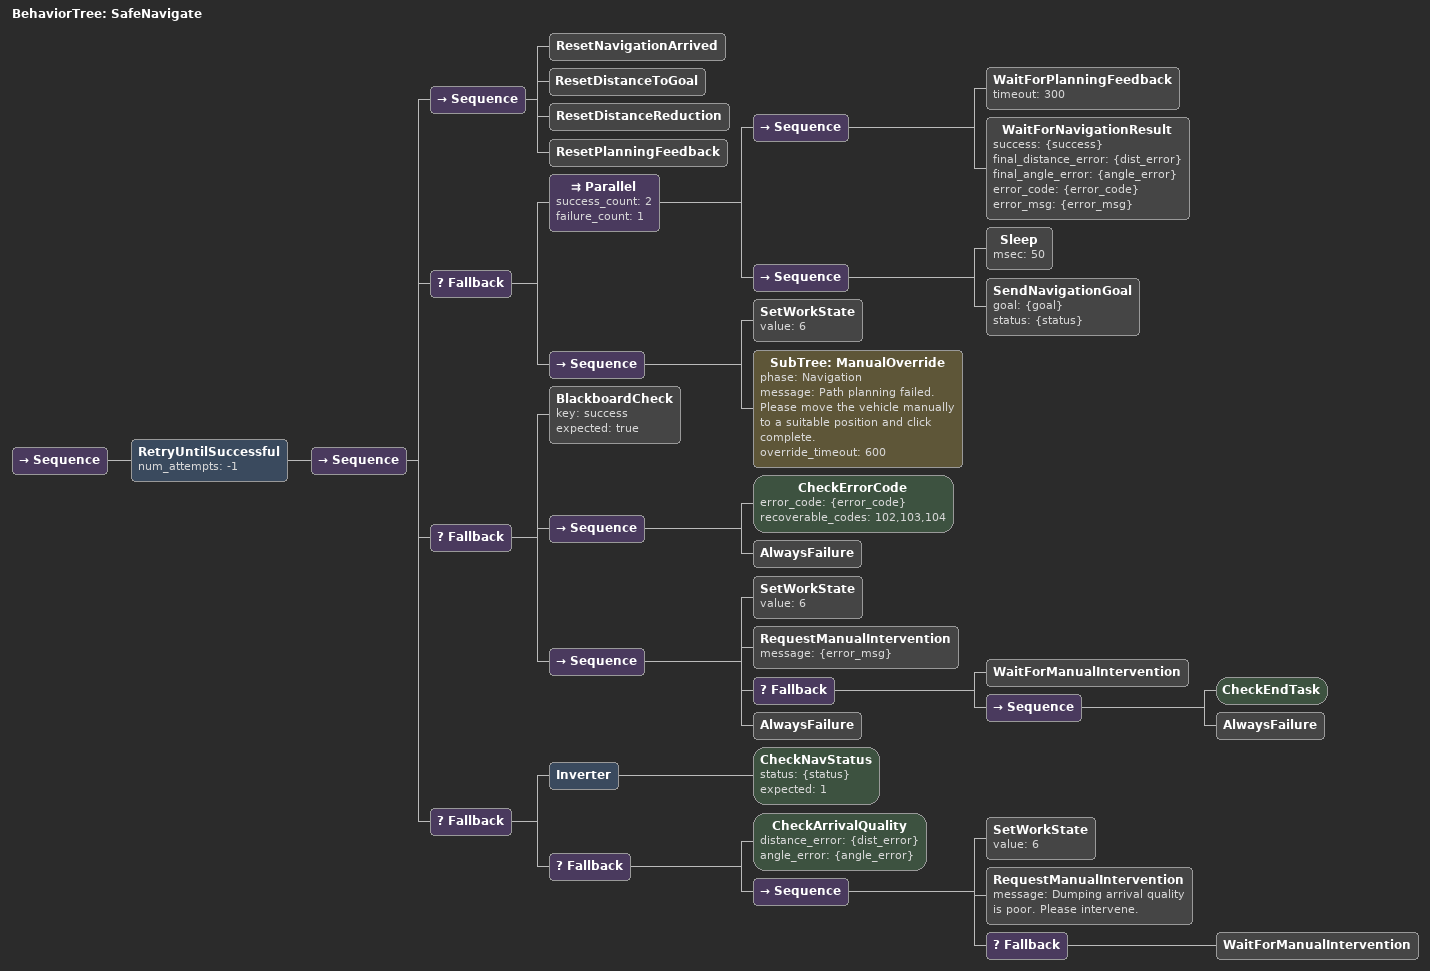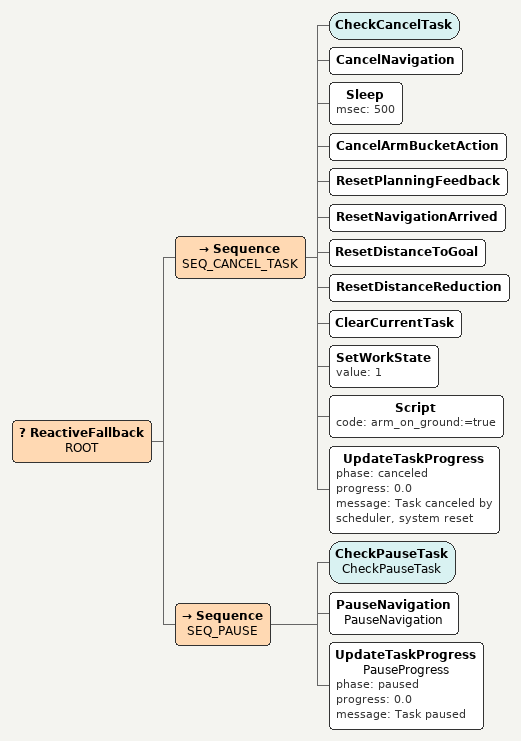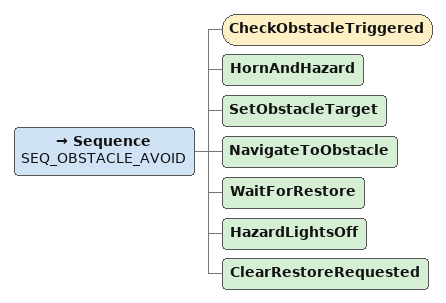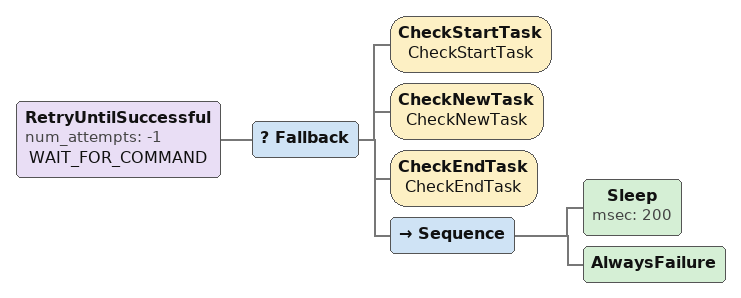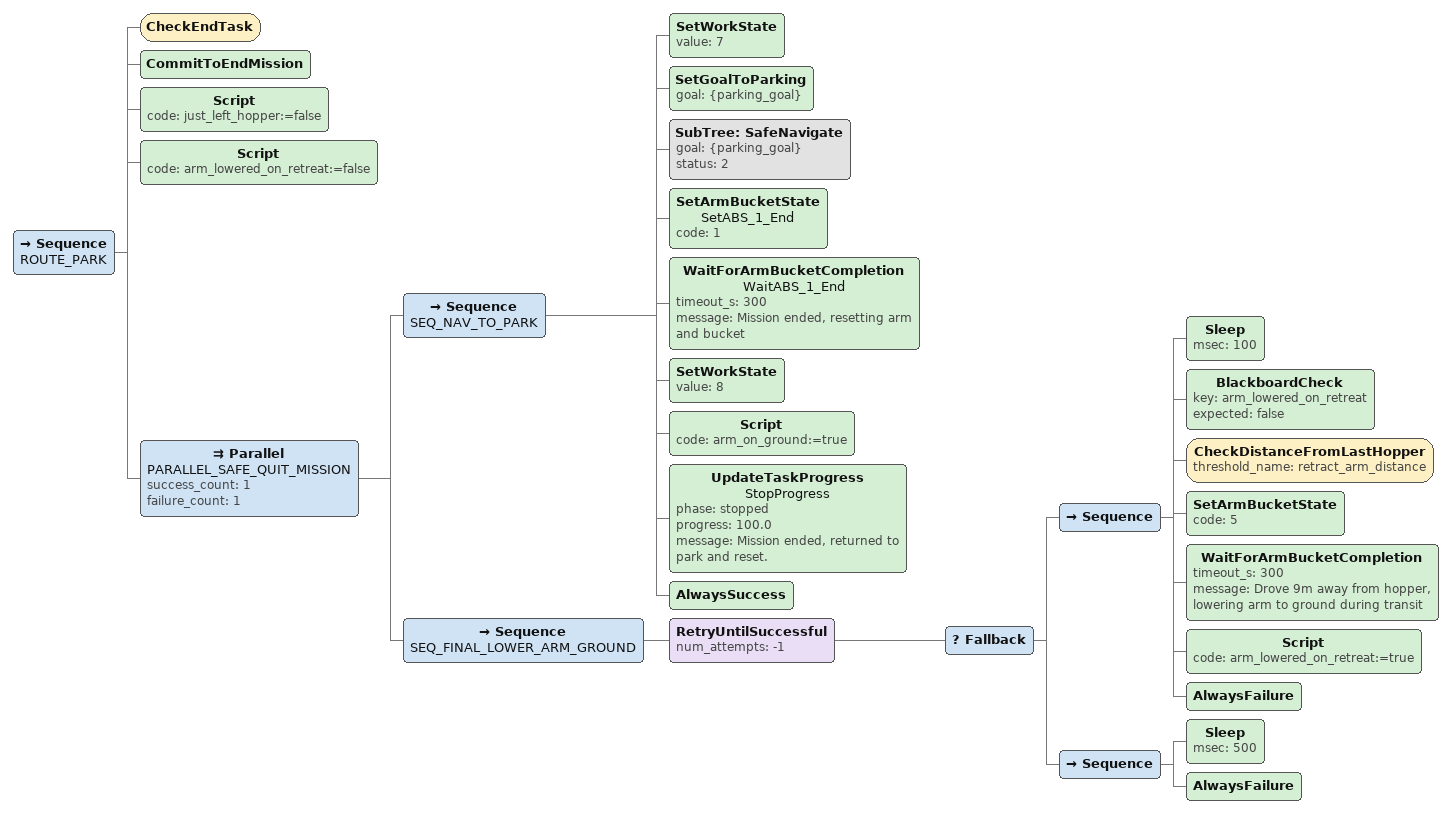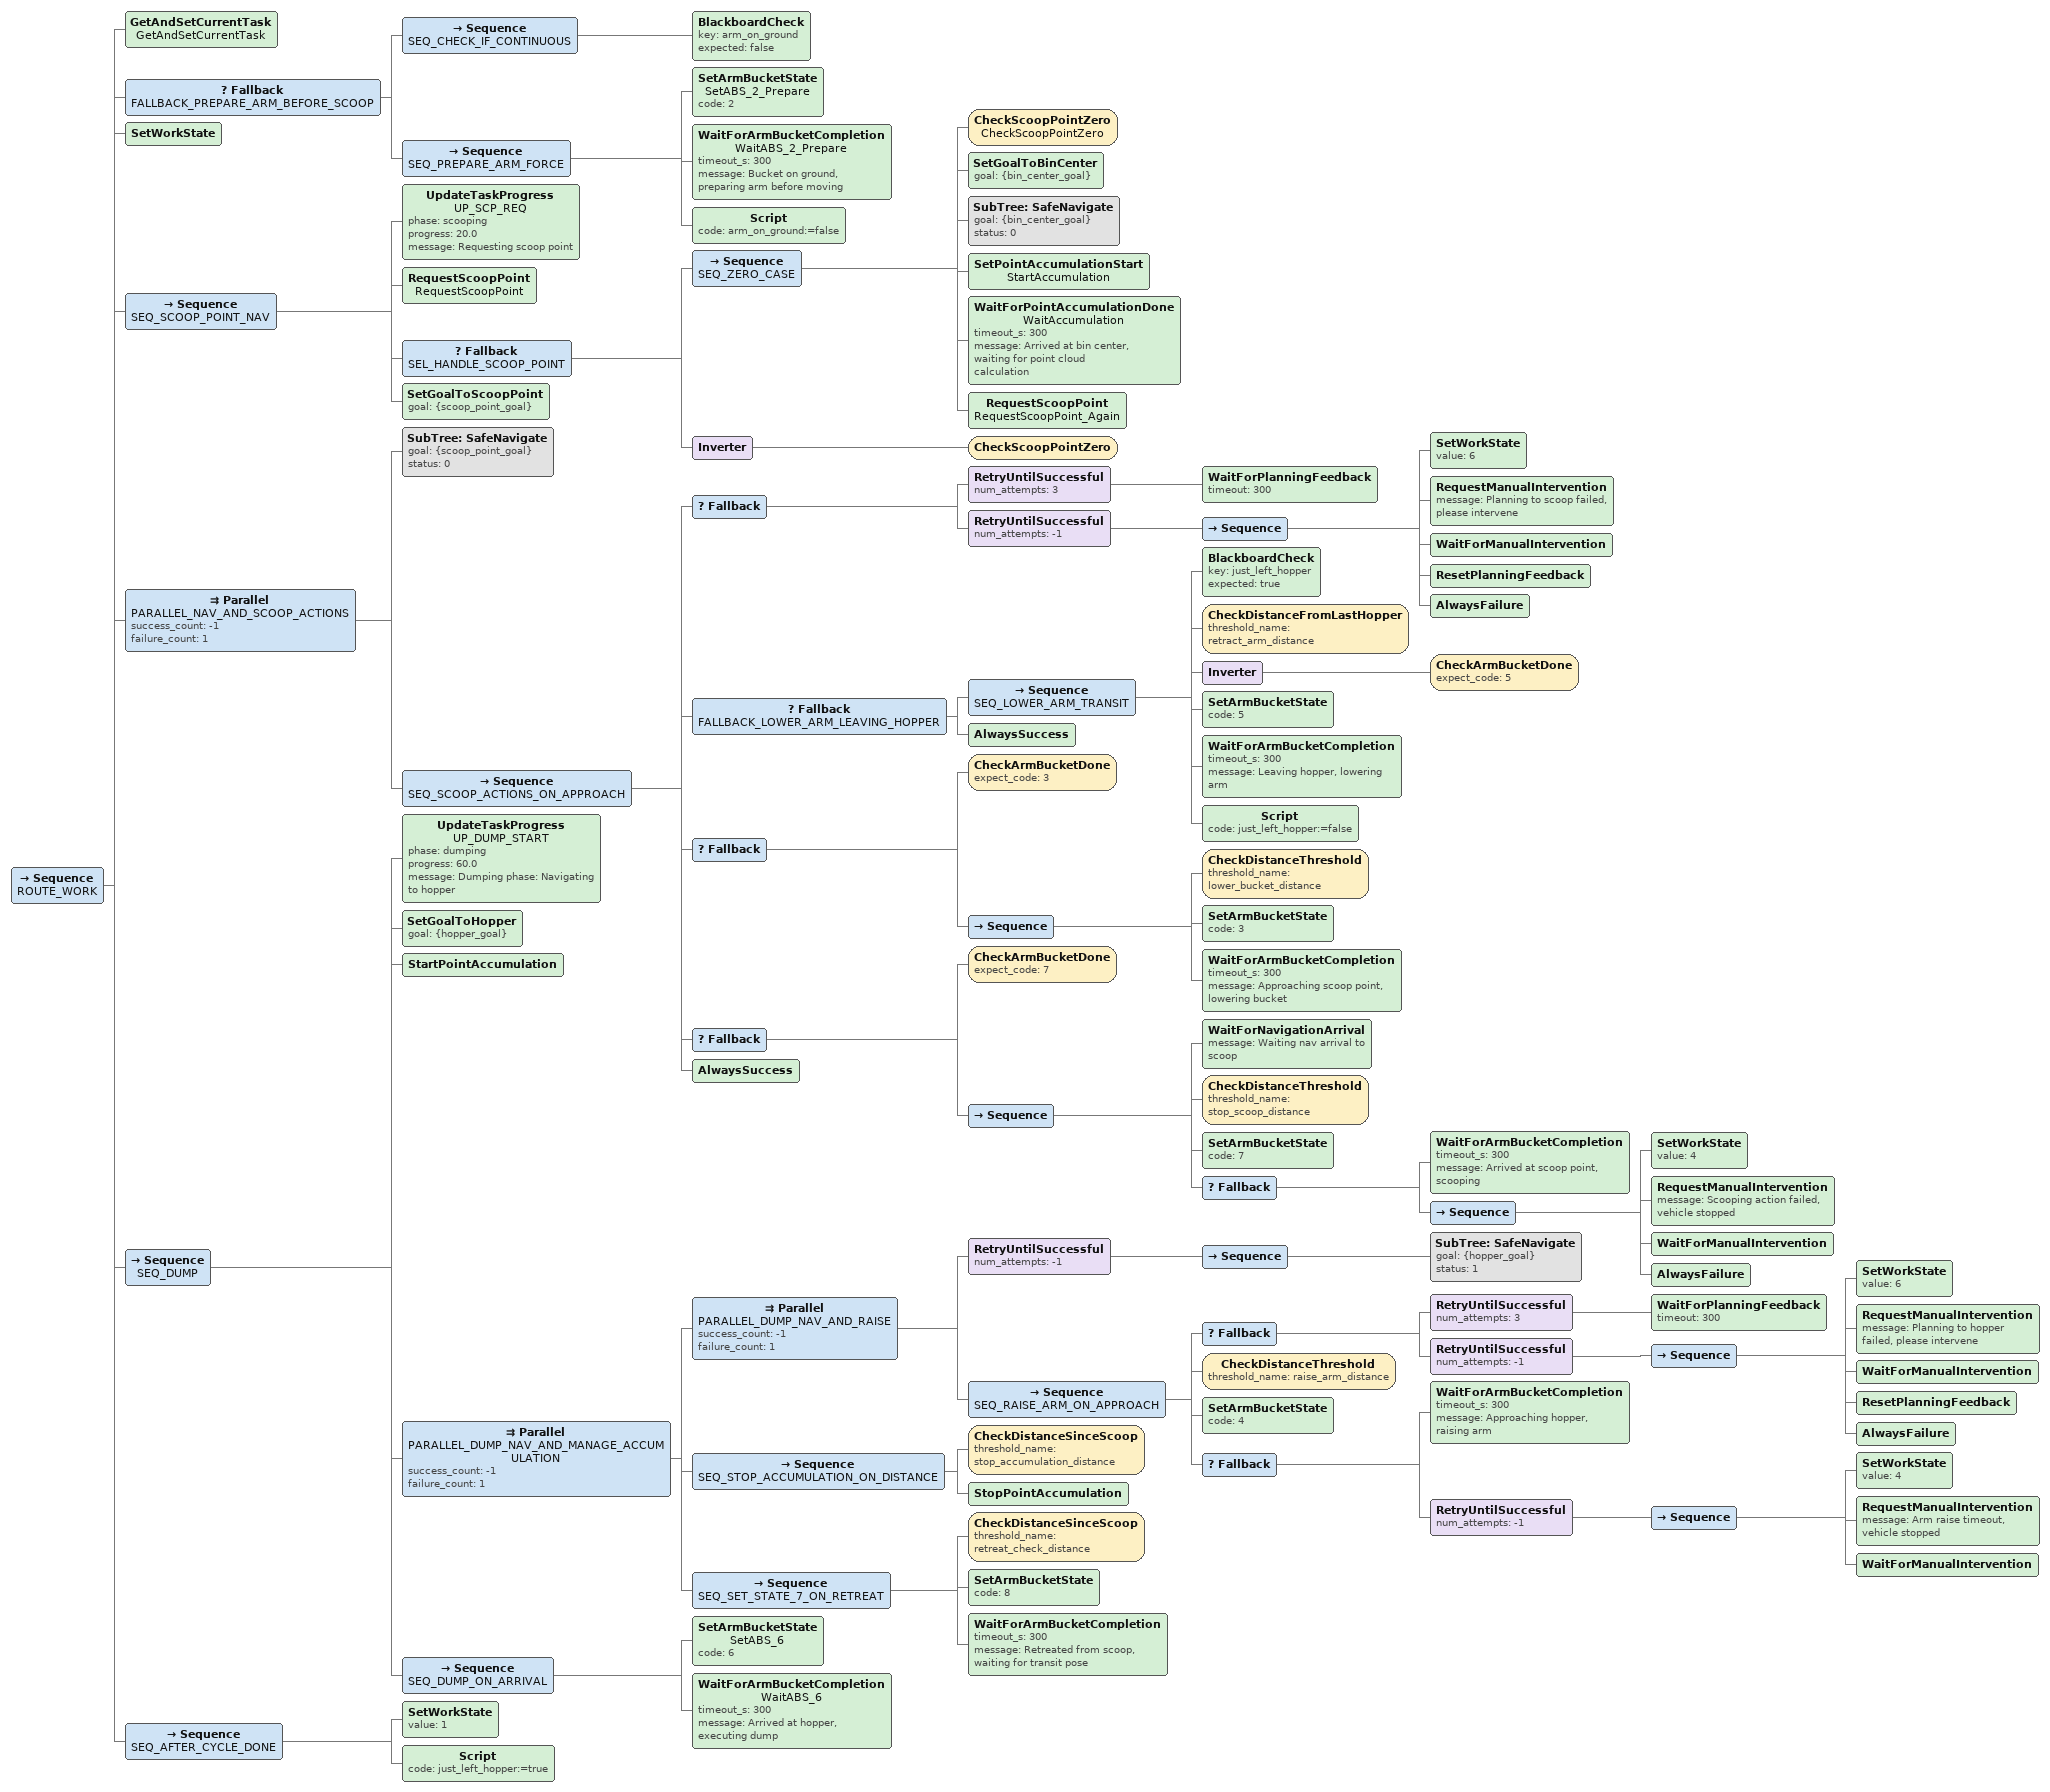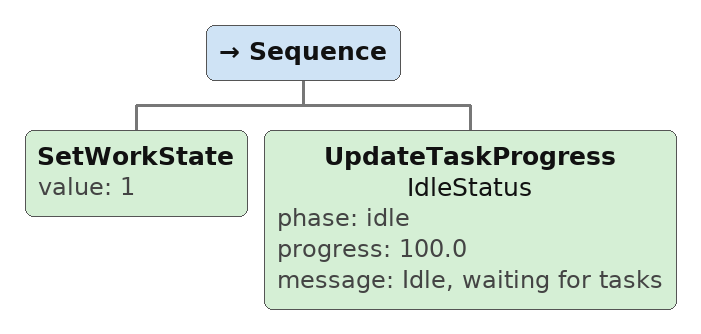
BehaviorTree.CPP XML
<BehaviorTree ID="SafeNavigate">
    <Sequence>
        <!-- 重试直到成功(无限重试) -->
        <RetryUntilSuccessful num_attempts="-1">
            <Sequence>

                <!-- Step 1: 重置所有状态标志 -->
                <Sequence>
                    <ResetNavigationArrived/>
                    <ResetDistanceToGoal/>
                    <ResetDistanceReduction/>
                    <ResetPlanningFeedback/>
                </Sequence>

                <!-- Step 2: 路径规划与导航执行 -->
                <Fallback>
                    <!-- 并行执行: 等待规划反馈 + 发送导航目标 -->
                    <Parallel success_count="2" failure_count="1">
                        <Sequence>
                            <!-- 等待路径规划反馈 -->
                            <WaitForPlanningFeedback timeout="300"/>
                            <!-- 等待导航结果 -->
                            <WaitForNavigationResult success="{success}" final_distance_error="{dist_error}" final_angle_error="{angle_error}" error_code="{error_code}" error_msg="{error_msg}"/>
                        </Sequence>
                        <Sequence>
                            <!-- 50ms间隔发送导航目标 -->
                            <Sleep msec="50"/>
                            <SendNavigationGoal goal="{goal}" status="{status}"/>
                        </Sequence>
                    </Parallel>

                    <!-- 路径规划失败处理 -->
                    <Sequence>
                        <SetWorkState value="6"/>
                        <SubTree ID="ManualOverride" phase="Navigation" message="Path planning failed. Please move the vehicle manually to a suitable position and click complete." override_timeout="600"/>
                    </Sequence>
                </Fallback>

                <!-- Step 3: 错误码检查与处理 -->
                <Fallback>
                    <!-- 成功则继续 -->
                    <BlackboardCheck key="success" expected="true"/>
                    <!-- 检查是否为可恢复错误 -->
                    <Sequence>
                        <CheckErrorCode error_code="{error_code}" recoverable_codes="102,103,104"/>
                        <AlwaysFailure/>
                    </Sequence>
                    <!-- 不可恢复错误: 请求人工干预 -->
                    <Sequence>
                        <SetWorkState value="6"/>
                        <RequestManualIntervention message="{error_msg}"/>
                        <Fallback>
                            <WaitForManualIntervention/>
                            <Sequence>
                                <CheckEndTask/>
                                <AlwaysFailure/>
                            </Sequence>
                        </Fallback>
                        <AlwaysFailure/>
                    </Sequence>
                </Fallback>

                <!-- Step 4: 到达质量验证 -->
                <Fallback>
                    <!-- 检查导航状态是否为预期的状态 -->
                    <Inverter>
                        <CheckNavStatus status="{status}" expected="1"/>
                    </Inverter>
                    <!-- 到达质量检查 -->
                    <Fallback>
                        <CheckArrivalQuality distance_error="{dist_error}" angle_error="{angle_error}"/>
                        <!-- 到达质量差: 请求人工干预 -->
                        <Sequence>
                            <SetWorkState value="6"/>
                            <RequestManualIntervention message="Dumping arrival quality is poor. Please intervene."/>
                            <Fallback>
                                <WaitForManualIntervention/>
                            </Fallback>
                        </Sequence>
                    </Fallback>
                </Fallback>
            </Sequence>
        </RetryUntilSuccessful>
    </Sequence>
</BehaviorTree>

<ReactiveFallback name="ROOT">

    <Sequence name="SEQ_CANCEL_TASK">
        <CheckCancelTask/>
        <CancelNavigation/>
        <Sleep msec="500"/>
        <CancelArmBucketAction/>

        <!-- 重置所有导航和任务状态 -->
        <ResetPlanningFeedback/>
        <ResetNavigationArrived/>
        <ResetDistanceToGoal/>
        <ResetDistanceReduction/>
        <ClearCurrentTask/>

        <!-- 状态重置 -->
        <SetWorkState value="1"/>
        <Script code="arm_on_ground:=true"/>
        <UpdateTaskProgress phase="canceled" progress="0.0" message="Task canceled by scheduler, system reset"/>
    </Sequence>

    <Sequence name="SEQ_PAUSE">
        <CheckPauseTask name="CheckPauseTask"/>
        <PauseNavigation name="PauseNavigation"/>
        <UpdateTaskProgress name="PauseProgress" phase="paused" progress="0.0" message="Task paused"/>
    </Sequence>

</ReactiveFallback>

<Sequence name="SEQ_OBSTACLE_AVOID">
    <CheckObstacleTriggered/>
    <HornAndHazard/>
    <SetObstacleTarget/>
    <NavigateToObstacle/>
    <WaitForRestore/>
    <HazardLightsOff/>
    <ClearRestoreRequested/>
</Sequence>

<RetryUntilSuccessful num_attempts="-1" name="WAIT_FOR_COMMAND">
    <Fallback>
        <CheckStartTask name="CheckStartTask"/>
        <CheckNewTask name="CheckNewTask"/>
        <CheckEndTask name="CheckEndTask"/>
        <Sequence>
            <Sleep msec="200"/>
            <AlwaysFailure/>
        </Sequence>
    </Fallback>
</RetryUntilSuccessful>

<Sequence name="ROUTE_PARK">
    <CheckEndTask/>
    <CommitToEndMission/>
    <Script code="just_left_hopper:=false"/>
    <Script code="arm_lowered_on_retreat:=false"/>

    <!-- 并行: 导航到停车场 + 行驶中自动放臂 -->
    <Parallel name="PARALLEL_SAFE_QUIT_MISSION" success_count="1" failure_count="1">

        <!-- 导航到停车场 -->
        <Sequence name="SEQ_NAV_TO_PARK">
            <SetWorkState value="7"/>
            <SetGoalToParking goal="{parking_goal}"/>

            <!-- 安全导航到停车场(status=2=OTHER) -->
            <SubTree ID="SafeNavigate" goal="{parking_goal}" status="2"/>

            <!-- 任务结束: 复位铲斗状态 -->
            <SetArmBucketState name="SetABS_1_End" code="1"/>
            <WaitForArmBucketCompletion name="WaitABS_1_End" timeout_s="300" message="Mission ended, resetting arm and bucket"/>

            <!-- 完成任务 -->
            <SetWorkState value="8"/>
            <Script code="arm_on_ground:=true"/>
            <UpdateTaskProgress name="StopProgress" phase="stopped" progress="100.0" message="Mission ended, returned to park and reset."/>

            <AlwaysSuccess/>
        </Sequence>

        <!-- 行驶中自动放臂 -->
        <Sequence name="SEQ_FINAL_LOWER_ARM_GROUND">
            <RetryUntilSuccessful num_attempts="-1">
                <Fallback>
                    <Sequence>
                        <Sleep msec="100"/>
                        <!-- 检查臂是否还没放下 -->
                        <BlackboardCheck key="arm_lowered_on_retreat" expected="false"/>

                        <!-- 检查是否远离了上一个卸料仓 -->
                        <CheckDistanceFromLastHopper threshold_name="retract_arm_distance"/>

                        <!-- 放下机械臂 -->
                        <SetArmBucketState code="5"/>
                        <WaitForArmBucketCompletion timeout_s="300" message="Drove 9m away from hopper, lowering arm to ground during transit"/>
                        <Script code="arm_lowered_on_retreat:=true"/>
                        <AlwaysFailure/>
                    </Sequence>
                    <!-- 继续等待 -->
                    <Sequence>
                        <Sleep msec="500"/>
                        <AlwaysFailure/>
                    </Sequence>
                </Fallback>
            </RetryUntilSuccessful>
        </Sequence>
    </Parallel>
</Sequence>

<Sequence name="ROUTE_WORK">

    <!-- 获取并设置当前任务 -->
    <GetAndSetCurrentTask name="GetAndSetCurrentTask"/>

    <Fallback name="FALLBACK_PREPARE_ARM_BEFORE_SCOOP">
        <Sequence name="SEQ_CHECK_IF_CONTINUOUS">
            <BlackboardCheck key="arm_on_ground" expected="false"/>
        </Sequence>
        <Sequence name="SEQ_PREPARE_ARM_FORCE">
            <SetArmBucketState name="SetABS_2_Prepare" code="2"/>
            <WaitForArmBucketCompletion name="WaitABS_2_Prepare" timeout_s="300" message="Bucket on ground, preparing arm before moving"/>
            <Script code="arm_on_ground:=false"/>
        </Sequence>
    </Fallback>

    <!-- 设置工作状态: 前往铲装点 -->
    <SetWorkState/>

    <Sequence name="SEQ_SCOOP_POINT_NAV">
        <UpdateTaskProgress name="UP_SCP_REQ" phase="scooping" progress="20.0" message="Requesting scoop point"/>
        <RequestScoopPoint name="RequestScoopPoint"/>

        <!-- 处理铲装点 -->
        <Fallback name="SEL_HANDLE_SCOOP_POINT">
            <!-- 点数为0的特殊情况 -->
            <Sequence name="SEQ_ZERO_CASE">
                <CheckScoopPointZero name="CheckScoopPointZero"/>
                <!-- 先导航到料仓中心计算点云 -->
                <SetGoalToBinCenter goal="{bin_center_goal}"/>
                <SubTree ID="SafeNavigate" goal="{bin_center_goal}" status="0"/>
                <!-- 开始累积点云 -->
                <SetPointAccumulationStart name="StartAccumulation"/>
                <WaitForPointAccumulationDone name="WaitAccumulation" timeout_s="300" message="Arrived at bin center, waiting for point cloud calculation"/>
                <!-- 重新请求铲装点 -->
                <RequestScoopPoint name="RequestScoopPoint_Again"/>
            </Sequence>
            <Inverter><CheckScoopPointZero/></Inverter>
        </Fallback>

        <!-- 设置铲装点为导航目标 -->
        <SetGoalToScoopPoint goal="{scoop_point_goal}"/>
    </Sequence>

    <Parallel name="PARALLEL_NAV_AND_SCOOP_ACTIONS" success_count="-1" failure_count="1">
        <!-- 分支1: 安全导航到铲装点(status=0=SCOOP) -->
        <SubTree ID="SafeNavigate" goal="{scoop_point_goal}" status="0"/>

        <Sequence name="SEQ_SCOOP_ACTIONS_ON_APPROACH">
            <Fallback>
                <!-- 确保路径规划成功(最多重试3次) -->
                <RetryUntilSuccessful num_attempts="3">
                    <WaitForPlanningFeedback timeout="300"/>
                </RetryUntilSuccessful>
                <!-- 规划失败则请求人工干预 -->
                <RetryUntilSuccessful num_attempts="-1">
                    <Sequence>
                        <SetWorkState value="6"/>
                        <RequestManualIntervention message="Planning to scoop failed, please intervene"/>
                        <WaitForManualIntervention/>
                        <ResetPlanningFeedback/>
                        <AlwaysFailure/>
                    </Sequence>
                </RetryUntilSuccessful>
            </Fallback>

            <Fallback name="FALLBACK_LOWER_ARM_LEAVING_HOPPER">
                <Sequence name="SEQ_LOWER_ARM_TRANSIT">
                    <BlackboardCheck key="just_left_hopper" expected="true"/>
                    <CheckDistanceFromLastHopper threshold_name="retract_arm_distance"/>
                    <!-- 检查铲斗状态是否为5,不是则设置 -->
                    <Inverter><CheckArmBucketDone expect_code="5"/></Inverter>
                    <SetArmBucketState code="5"/>
                    <WaitForArmBucketCompletion timeout_s="300" message="Leaving hopper, lowering arm"/>
                    <Script code="just_left_hopper:=false"/>
                </Sequence>
                <AlwaysSuccess/>
            </Fallback>

            <Fallback>
                <CheckArmBucketDone expect_code="3"/>
                <Sequence>
                    <CheckDistanceThreshold threshold_name="lower_bucket_distance"/>
                    <SetArmBucketState code="3"/>
                    <WaitForArmBucketCompletion timeout_s="300" message="Approaching scoop point, lowering bucket"/>
                </Sequence>
            </Fallback>

            <Fallback>
                <CheckArmBucketDone expect_code="7"/>
                <Sequence>
                    <WaitForNavigationArrival message="Waiting nav arrival to scoop"/>
                    <CheckDistanceThreshold threshold_name="stop_scoop_distance"/>
                    <SetArmBucketState code="7"/>
                    <Fallback>
                        <WaitForArmBucketCompletion timeout_s="300" message="Arrived at scoop point, scooping"/>
                        <!-- 铲装失败处理 -->
                        <Sequence>
                            <SetWorkState value="4"/>
                            <RequestManualIntervention message="Scooping action failed, vehicle stopped"/>
                            <WaitForManualIntervention/>
                            <AlwaysFailure/>
                        </Sequence>
                    </Fallback>
                </Sequence>
            </Fallback>
            <AlwaysSuccess/>
        </Sequence>
    </Parallel>

    <Sequence name="SEQ_DUMP">
        <UpdateTaskProgress name="UP_DUMP_START" phase="dumping" progress="60.0" message="Dumping phase: Navigating to hopper"/>
        <SetGoalToHopper goal="{hopper_goal}"/>
        <StartPointAccumulation/>

        <!-- 并行: 导航 + 升臂 + 点云管理 -->
        <Parallel name="PARALLEL_DUMP_NAV_AND_MANAGE_ACCUMULATION" success_count="-1" failure_count="1">

            <!-- 导航 + 升臂 -->
            <Parallel name="PARALLEL_DUMP_NAV_AND_RAISE" success_count="-1" failure_count="1">
                <!-- 安全导航到卸料仓(status=1=DUMP) -->
                <RetryUntilSuccessful num_attempts="-1">
                    <Sequence>
                        <SubTree ID="SafeNavigate" goal="{hopper_goal}" status="1"/>
                    </Sequence>
                </RetryUntilSuccessful>

                <!-- 接近过程中升起机械臂 -->
                <Sequence name="SEQ_RAISE_ARM_ON_APPROACH">
                    <Fallback>
                        <!-- 确保路径规划成功 -->
                        <RetryUntilSuccessful num_attempts="3">
                            <WaitForPlanningFeedback timeout="300"/>
                        </RetryUntilSuccessful>
                        <!-- 规划失败处理 -->
                        <RetryUntilSuccessful num_attempts="-1">
                            <Sequence>
                                <SetWorkState value="6"/>
                                <RequestManualIntervention message="Planning to hopper failed, please intervene"/>
                                <WaitForManualIntervention/>
                                <ResetPlanningFeedback/>
                                <AlwaysFailure/>
                            </Sequence>
                        </RetryUntilSuccessful>
                    </Fallback>

                    <!-- 到达升臂距离阈值时升起铲斗 -->
                    <CheckDistanceThreshold threshold_name="raise_arm_distance"/>
                    <SetArmBucketState code="4"/>
                    <Fallback>
                        <WaitForArmBucketCompletion timeout_s="300" message="Approaching hopper, raising arm"/>
                        <!-- 超时处理 -->
                        <RetryUntilSuccessful num_attempts="-1">
                            <Sequence>
                                <SetWorkState value="4"/>
                                <RequestManualIntervention message="Arm raise timeout, vehicle stopped"/>
                                <WaitForManualIntervention/>
                            </Sequence>
                        </RetryUntilSuccessful>
                    </Fallback>
                </Sequence>
            </Parallel>

            <!-- 行驶一定距离后停止点云累积 -->
            <Sequence name="SEQ_STOP_ACCUMULATION_ON_DISTANCE">
                <CheckDistanceSinceScoop threshold_name="stop_accumulation_distance"/>
                <StopPointAccumulation/>
            </Sequence>

            <!-- 远离铲装点后等待点云处理完成 -->
            <Sequence name="SEQ_SET_STATE_7_ON_RETREAT">
                <CheckDistanceSinceScoop threshold_name="retreat_check_distance"/>
                <SetArmBucketState code="8"/>
                <WaitForArmBucketCompletion timeout_s="300" message="Retreated from scoop, waiting for transit pose"/>
            </Sequence>
        </Parallel>

        <!-- 到达卸料仓后执行卸料 -->
        <Sequence name="SEQ_DUMP_ON_ARRIVAL">
            <SetArmBucketState name="SetABS_6" code="6"/>
            <WaitForArmBucketCompletion name="WaitABS_6" timeout_s="300" message="Arrived at hopper, executing dump"/>
        </Sequence>
    </Sequence>

    <Sequence name="SEQ_AFTER_CYCLE_DONE">
        <SetWorkState value="1"/>
        <Script code="just_left_hopper:=true"/>
    </Sequence>

</Sequence>

<Sequence>
    <SetWorkState value="1"/>
    <UpdateTaskProgress name="IdleStatus" phase="idle" progress="100.0" message="Idle, waiting for tasks"/>
</Sequence>
